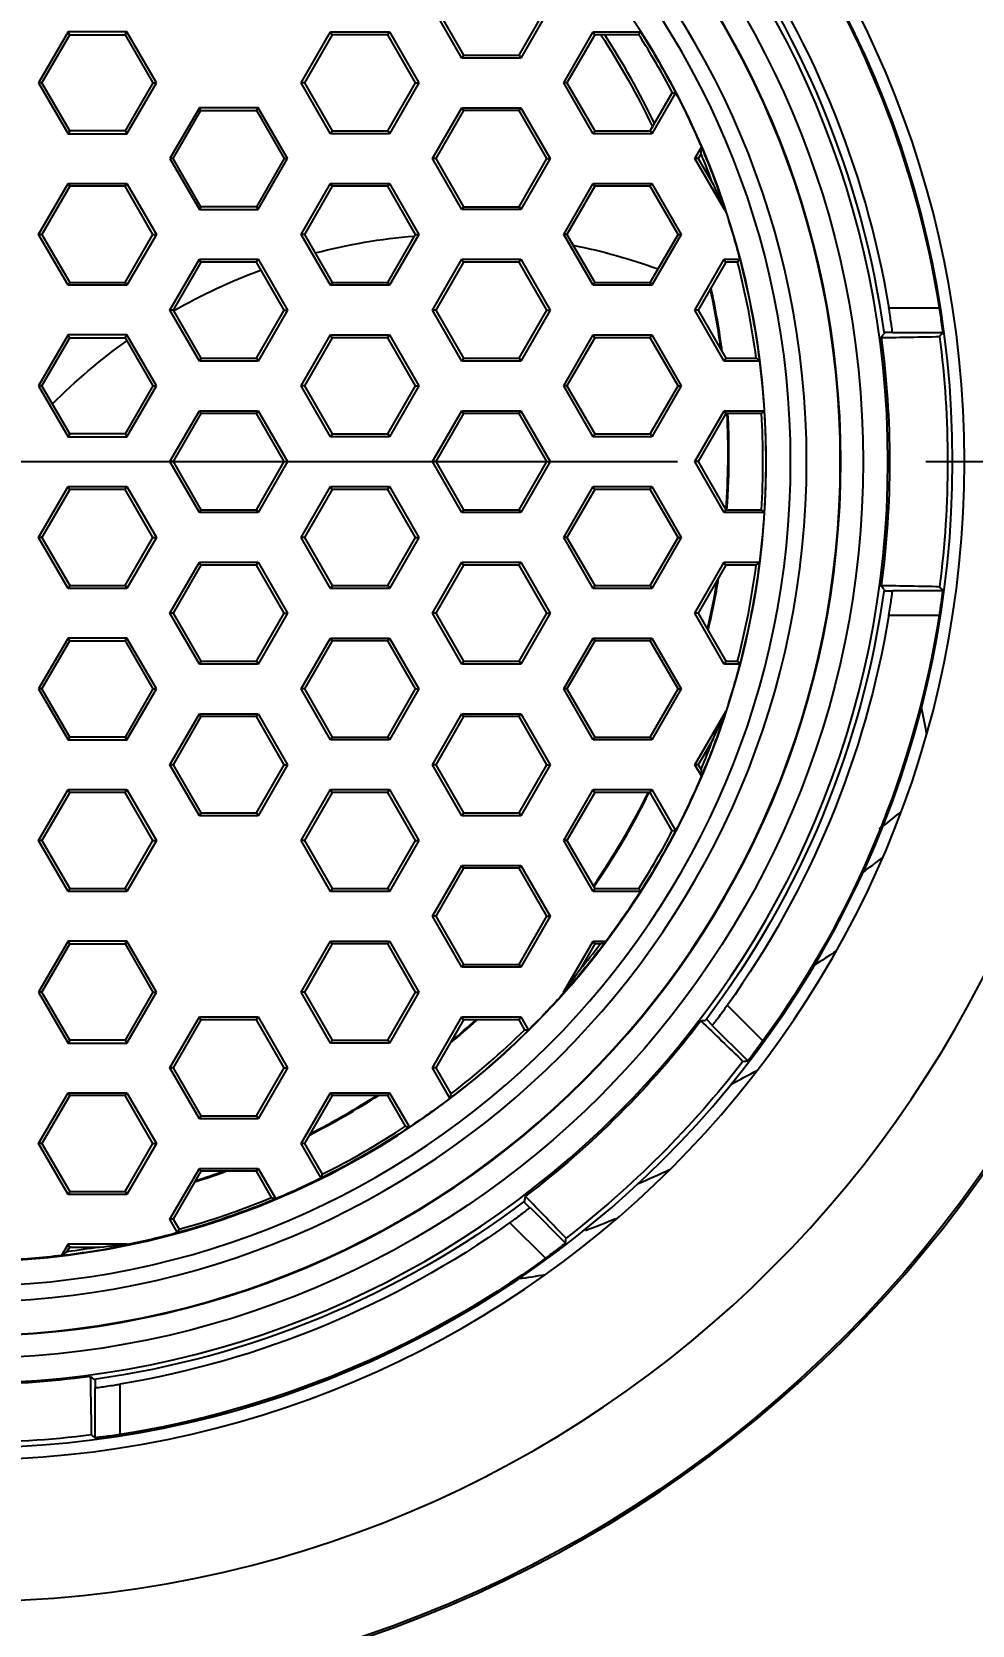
# Model space of a CAD drawing. Extents: x 0 to 474, y 0 to 347.
# Drawn here: x 145.86 to 155.33, y 123.18 to 139.22 of the extents above; entities that cross this region are included whole.
import ezdxf

# ---------------------------------------------------------------- set-up
doc = ezdxf.new("R2010")
doc.units = 0
doc.header["$LTSCALE"] = 10
doc.header["$MEASUREMENT"] = 0
doc.header["$PDMODE"] = 3
doc.header["$PDSIZE"] = -10
doc.linetypes.add('CENTER', pattern=[2, 1.25, -0.25, 0.25, -0.25])
doc.layers.get('0').update_dxf_attribs({"linetype": 'CONTINUOUS'})
doc.layers.get('DEFPOINTS').update_dxf_attribs({"linetype": 'CONTINUOUS'})
doc.styles.add('Daelim Dimension', font='')
doc.styles.get('Daelim Dimension').set_extended_font_data('NanumGothic')
doc.dimstyles.new('DEFAULT', dxfattribs={"dimscale": 2, "dimtxt": 2, "dimasz": 2, "dimexe": 0, "dimexo": 2, "dimgap": 1, "dimtad": 1, "dimdec": 1, "dimzin": 9, "dimdsep": 46, "dimtxsty": 'Daelim Dimension', "dimcen": 0.5, "dimclrd": 252, "dimclre": 252, "dimclrt": 3, "dimadec": 1, "dimazin": 0, "dimtfac": 1, "dimtdec": 1, "dimtix": 1, "dimtmove": 0, "dimatfit": 3, "dimfxl": 1, "dimtolj": 1, "dimtzin": 1, "dimlwd": 9, "dimlwe": 9, "dimarcsym": 0})

# ---------------------------------------------------------------- blocks, each defined once
blk = doc.blocks.new('*D35')
at = {"color": 5, "linetype": 'ByBlock', "lineweight": 9, "ltscale": 0.5, "transparency": 16777216}
for p, q in [((107.552, 130.896), (107.552, 70.704)), ((268.765, 130.896), (268.765, 70.704)), ((264.765, 70.704), (111.552, 70.704))]:
    blk.add_line(p, q, dxfattribs=at)
at = {"color": 5, "ltscale": 0.5, "transparency": 16777216}
for points in [[(111.552, 71.371), (111.552, 70.037), (107.552, 70.704)], [(264.765, 71.371), (264.765, 70.037), (268.765, 70.704)]]:
    blk.add_solid(points, dxfattribs=at)
at = {"layer": 'DEFPOINTS', "color": 0, "ltscale": 0.5, "transparency": 16777216}
for p in [(107.552, 134.896), (268.765, 134.896), (107.552, 70.704)]:
    blk.add_point(p, dxfattribs=at)
at = {"color": 7, "ltscale": 0.5, "transparency": 16777216, "insert": (188.159, 75.97), "char_height": 6, "attachment_point": 5, "style": 'Daelim Dimension'}
blk.add_mtext('\\A1;161', dxfattribs=at)

msp = doc.modelspace()

# ---------------------------------------------------------------- linework, layer by layer
at = {"linetype": 'Continuous'}
for p, q in [((150.191, 138.96), (149.895, 139.473)), ((149.929, 139.473), (150.208, 138.989)), ((150.767, 138.989), (151.046, 139.473)), ((151.08, 139.473), (150.784, 138.96)), ((146.227, 139.223), (145.931, 138.71)), ((145.964, 138.71), (146.244, 139.194)), ((146.819, 139.223), (146.227, 139.223)), ((146.244, 139.194), (146.227, 139.223)), ((146.244, 139.194), (146.803, 139.194)), ((146.803, 139.194), (146.819, 139.223)), ((146.803, 139.194), (147.082, 138.71)), ((147.116, 138.71), (146.819, 139.223)), ((148.574, 138.71), (148.87, 139.223)), ((148.887, 139.194), (148.607, 138.71)), ((148.887, 139.194), (148.87, 139.223)), ((148.87, 139.223), (149.462, 139.223)), ((149.445, 139.194), (148.887, 139.194)), ((149.445, 139.194), (149.462, 139.223)), ((149.725, 138.71), (149.445, 139.194)), ((149.462, 139.223), (149.758, 138.71)), ((151.217, 138.71), (151.513, 139.223)), ((151.53, 139.194), (151.25, 138.71)), ((151.513, 139.223), (151.99, 139.223)), ((151.53, 139.194), (151.513, 139.223)), ((151.974, 139.194), (151.53, 139.194)), ((150.208, 138.989), (150.191, 138.96)), ((150.784, 138.96), (150.191, 138.96)), ((150.208, 138.989), (150.767, 138.989)), ((150.767, 138.989), (150.784, 138.96)), ((145.931, 138.71), (146.227, 138.197)), ((145.964, 138.71), (145.931, 138.71)), ((146.244, 138.226), (145.964, 138.71)), ((147.082, 138.71), (146.803, 138.226)), ((146.819, 138.197), (147.116, 138.71)), ((147.082, 138.71), (147.116, 138.71)), ((148.607, 138.71), (148.574, 138.71)), ((148.87, 138.197), (148.574, 138.71)), ((148.607, 138.71), (148.887, 138.226)), ((149.445, 138.226), (149.725, 138.71)), ((149.758, 138.71), (149.462, 138.197)), ((149.725, 138.71), (149.758, 138.71)), ((151.513, 138.197), (151.217, 138.71)), ((151.25, 138.71), (151.217, 138.71)), ((151.25, 138.71), (151.53, 138.226)), ((152.088, 138.226), (152.31, 138.611)), ((152.344, 138.61), (152.105, 138.197)), ((147.549, 138.46), (147.252, 137.947)), ((147.565, 138.431), (147.549, 138.46)), ((148.141, 138.46), (147.549, 138.46)), ((148.124, 138.431), (148.141, 138.46)), ((148.437, 137.947), (148.141, 138.46)), ((149.895, 137.947), (150.191, 138.46)), ((150.208, 138.431), (150.191, 138.46)), ((150.191, 138.46), (150.784, 138.46)), ((150.767, 138.431), (150.784, 138.46)), ((150.784, 138.46), (151.08, 137.947)), ((147.286, 137.947), (147.565, 138.431)), ((147.565, 138.431), (148.124, 138.431)), ((148.124, 138.431), (148.403, 137.947)), ((150.208, 138.431), (149.929, 137.947)), ((150.767, 138.431), (150.208, 138.431)), ((151.046, 137.947), (150.767, 138.431)), ((146.244, 138.226), (146.227, 138.197)), ((146.227, 138.197), (146.819, 138.197)), ((146.803, 138.226), (146.244, 138.226)), ((146.803, 138.226), (146.819, 138.197)), ((148.887, 138.226), (148.87, 138.197)), ((149.462, 138.197), (148.87, 138.197)), ((148.887, 138.226), (149.445, 138.226)), ((149.445, 138.226), (149.462, 138.197)), ((151.53, 138.226), (151.513, 138.197)), ((152.105, 138.197), (151.513, 138.197)), ((151.53, 138.226), (152.088, 138.226)), ((152.088, 138.226), (152.105, 138.197)), ((152.538, 137.947), (152.604, 138.061)), ((152.6, 137.996), (152.572, 137.947)), ((147.286, 137.947), (147.252, 137.947)), ((147.252, 137.947), (147.549, 137.434)), ((147.565, 137.463), (147.286, 137.947)), ((148.403, 137.947), (148.124, 137.463)), ((148.141, 137.434), (148.437, 137.947)), ((148.403, 137.947), (148.437, 137.947)), ((150.191, 137.434), (149.895, 137.947)), ((149.929, 137.947), (149.895, 137.947)), ((149.929, 137.947), (150.208, 137.463)), ((150.767, 137.463), (151.046, 137.947)), ((151.08, 137.947), (150.784, 137.434)), ((151.046, 137.947), (151.08, 137.947)), ((152.572, 137.947), (152.538, 137.947)), ((152.835, 137.433), (152.538, 137.947)), ((152.572, 137.947), (152.721, 137.689)), ((145.931, 137.184), (146.227, 137.697)), ((146.244, 137.668), (145.964, 137.184)), ((146.244, 137.668), (146.227, 137.697)), ((146.227, 137.697), (146.819, 137.697)), ((146.803, 137.668), (146.244, 137.668)), ((146.803, 137.668), (146.819, 137.697)), ((147.082, 137.184), (146.803, 137.668)), ((146.819, 137.697), (147.116, 137.184)), ((148.574, 137.184), (148.87, 137.697)), ((148.887, 137.668), (148.607, 137.184)), ((148.887, 137.668), (148.87, 137.697)), ((148.87, 137.697), (149.462, 137.697)), ((149.445, 137.668), (148.887, 137.668)), ((149.445, 137.668), (149.462, 137.697)), ((149.725, 137.184), (149.445, 137.668)), ((149.462, 137.697), (149.758, 137.184)), ((151.217, 137.184), (151.513, 137.697)), ((151.53, 137.668), (151.25, 137.184)), ((151.53, 137.668), (151.513, 137.697)), ((151.513, 137.697), (152.105, 137.697)), ((152.088, 137.668), (151.53, 137.668)), ((152.088, 137.668), (152.105, 137.697)), ((152.368, 137.184), (152.088, 137.668)), ((152.105, 137.697), (152.401, 137.184)), ((147.565, 137.463), (147.549, 137.434)), ((147.549, 137.434), (148.141, 137.434)), ((148.124, 137.463), (147.565, 137.463)), ((148.124, 137.463), (148.141, 137.434)), ((150.208, 137.463), (150.191, 137.434)), ((150.784, 137.434), (150.191, 137.434)), ((150.208, 137.463), (150.767, 137.463)), ((150.767, 137.463), (150.784, 137.434)), ((145.964, 137.184), (145.931, 137.184)), ((146.227, 136.672), (145.931, 137.184)), ((145.964, 137.184), (146.244, 136.701)), ((146.803, 136.701), (147.082, 137.184)), ((147.116, 137.184), (146.819, 136.672)), ((147.082, 137.184), (147.116, 137.184)), ((148.87, 136.672), (148.574, 137.184)), ((148.607, 137.184), (148.574, 137.184)), ((148.607, 137.184), (148.887, 136.701)), ((149.445, 136.701), (149.725, 137.184)), ((149.758, 137.184), (149.462, 136.672)), ((149.725, 137.184), (149.758, 137.184)), ((151.513, 136.672), (151.217, 137.184)), ((151.25, 137.184), (151.217, 137.184)), ((151.25, 137.184), (151.53, 136.701)), ((152.088, 136.701), (152.368, 137.184)), ((152.401, 137.184), (152.105, 136.672)), ((152.368, 137.184), (152.401, 137.184)), ((147.252, 136.422), (147.549, 136.934)), ((147.565, 136.906), (147.286, 136.422)), ((147.549, 136.934), (148.141, 136.934)), ((147.565, 136.906), (147.549, 136.934)), ((148.124, 136.906), (147.565, 136.906)), ((148.124, 136.906), (148.141, 136.934)), ((148.403, 136.422), (148.124, 136.906)), ((148.141, 136.934), (148.437, 136.422)), ((149.895, 136.422), (150.191, 136.934)), ((150.208, 136.906), (149.929, 136.422)), ((150.208, 136.906), (150.191, 136.934)), ((150.191, 136.934), (150.784, 136.934)), ((150.767, 136.906), (150.208, 136.906)), ((150.767, 136.906), (150.784, 136.934)), ((151.046, 136.422), (150.767, 136.906)), ((150.784, 136.934), (151.08, 136.422)), ((152.538, 136.422), (152.834, 136.934)), ((152.851, 136.906), (152.572, 136.422)), ((152.834, 136.934), (152.989, 136.934)), ((152.851, 136.906), (152.834, 136.934)), ((152.967, 136.906), (152.851, 136.906)), ((146.244, 136.701), (146.227, 136.672)), ((146.244, 136.701), (146.803, 136.701)), ((146.803, 136.701), (146.819, 136.672)), ((148.887, 136.701), (148.87, 136.672)), ((148.887, 136.701), (149.445, 136.701)), ((149.445, 136.701), (149.462, 136.672)), ((151.53, 136.701), (151.513, 136.672)), ((151.53, 136.701), (152.088, 136.701)), ((152.088, 136.701), (152.105, 136.672)), ((146.819, 136.672), (146.227, 136.672)), ((149.462, 136.672), (148.87, 136.672)), ((152.105, 136.672), (151.513, 136.672)), ((147.549, 135.909), (147.252, 136.422)), ((147.286, 136.422), (147.252, 136.422)), ((147.286, 136.422), (147.565, 135.938)), ((148.124, 135.938), (148.403, 136.422)), ((148.437, 136.422), (148.141, 135.909)), ((148.403, 136.422), (148.437, 136.422)), ((150.191, 135.909), (149.895, 136.422)), ((149.929, 136.422), (149.895, 136.422)), ((149.929, 136.422), (150.208, 135.938)), ((150.767, 135.938), (151.046, 136.422)), ((151.08, 136.422), (150.784, 135.909)), ((151.046, 136.422), (151.08, 136.422)), ((152.572, 136.422), (152.538, 136.422)), ((152.834, 135.909), (152.538, 136.422)), ((152.572, 136.422), (152.851, 135.938)), ((154.491, 136.443), (154.997, 136.443)), ((146.227, 136.172), (145.931, 135.659)), ((145.964, 135.659), (146.244, 136.143)), ((146.819, 136.172), (146.227, 136.172)), ((146.244, 136.143), (146.227, 136.172)), ((146.244, 136.143), (146.803, 136.143)), ((146.803, 136.143), (146.819, 136.172)), ((146.803, 136.143), (147.082, 135.659)), ((147.116, 135.659), (146.819, 136.172)), ((148.574, 135.659), (148.87, 136.172)), ((148.887, 136.143), (148.607, 135.659)), ((148.887, 136.143), (148.87, 136.172)), ((148.87, 136.172), (149.462, 136.172)), ((149.445, 136.143), (148.887, 136.143)), ((149.445, 136.143), (149.462, 136.172)), ((149.725, 135.659), (149.445, 136.143)), ((149.462, 136.172), (149.758, 135.659)), ((151.217, 135.659), (151.513, 136.172)), ((151.53, 136.143), (151.25, 135.659)), ((151.53, 136.143), (151.513, 136.172)), ((151.513, 136.172), (152.105, 136.172)), ((152.088, 136.143), (151.53, 136.143)), ((152.088, 136.143), (152.105, 136.172)), ((152.368, 135.659), (152.088, 136.143)), ((152.105, 136.172), (152.401, 135.659)), ((154.528, 136.196), (154.441, 136.196)), ((155.031, 136.193), (154.527, 136.193)), ((147.565, 135.938), (147.549, 135.909)), ((148.141, 135.909), (147.549, 135.909)), ((147.565, 135.938), (148.124, 135.938)), ((148.124, 135.938), (148.141, 135.909)), ((150.208, 135.938), (150.191, 135.909)), ((150.784, 135.909), (150.191, 135.909)), ((150.208, 135.938), (150.767, 135.938)), ((150.767, 135.938), (150.784, 135.909)), ((152.851, 135.938), (152.834, 135.909)), ((153.188, 135.909), (152.834, 135.909)), ((152.851, 135.938), (153.155, 135.938)), ((145.931, 135.659), (146.227, 135.146)), ((145.964, 135.659), (145.931, 135.659)), ((146.244, 135.175), (145.964, 135.659)), ((147.082, 135.659), (146.803, 135.175)), ((146.819, 135.146), (147.116, 135.659)), ((147.082, 135.659), (147.116, 135.659)), ((148.87, 135.146), (148.574, 135.659)), ((148.607, 135.659), (148.574, 135.659)), ((148.607, 135.659), (148.887, 135.175)), ((149.445, 135.175), (149.725, 135.659)), ((149.758, 135.659), (149.462, 135.146)), ((149.725, 135.659), (149.758, 135.659)), ((151.513, 135.146), (151.217, 135.659)), ((151.25, 135.659), (151.217, 135.659)), ((151.25, 135.659), (151.53, 135.175)), ((152.088, 135.175), (152.368, 135.659)), ((152.401, 135.659), (152.105, 135.146)), ((152.368, 135.659), (152.401, 135.659)), ((147.252, 134.896), (147.549, 135.409)), ((147.549, 135.409), (148.141, 135.409)), ((147.565, 135.38), (147.549, 135.409)), ((148.124, 135.38), (148.141, 135.409)), ((148.141, 135.409), (148.437, 134.896)), ((149.895, 134.896), (150.191, 135.409)), ((150.191, 135.409), (150.784, 135.409)), ((150.208, 135.38), (150.191, 135.409)), ((150.767, 135.38), (150.784, 135.409)), ((150.784, 135.409), (151.08, 134.896)), ((152.538, 134.896), (152.834, 135.409)), ((152.851, 135.38), (152.834, 135.409)), ((152.834, 135.409), (153.236, 135.409)), ((147.565, 135.38), (147.286, 134.896)), ((148.124, 135.38), (147.565, 135.38)), ((148.403, 134.896), (148.124, 135.38)), ((150.208, 135.38), (149.929, 134.896)), ((150.767, 135.38), (150.208, 135.38)), ((151.046, 134.896), (150.767, 135.38)), ((152.851, 135.38), (152.572, 134.896)), ((153.208, 135.38), (152.851, 135.38)), ((146.244, 135.175), (146.227, 135.146)), ((146.227, 135.146), (146.819, 135.146)), ((146.803, 135.175), (146.244, 135.175)), ((146.803, 135.175), (146.819, 135.146)), ((148.887, 135.175), (148.87, 135.146)), ((149.462, 135.146), (148.87, 135.146)), ((148.887, 135.175), (149.445, 135.175)), ((149.445, 135.175), (149.462, 135.146)), ((151.53, 135.175), (151.513, 135.146)), ((152.105, 135.146), (151.513, 135.146)), ((151.53, 135.175), (152.088, 135.175)), ((152.088, 135.175), (152.105, 135.146)), ((147.286, 134.896), (147.252, 134.896)), ((147.549, 134.383), (147.252, 134.896)), ((147.286, 134.896), (147.565, 134.412)), ((148.124, 134.412), (148.403, 134.896)), ((148.437, 134.896), (148.141, 134.383)), ((148.403, 134.896), (148.437, 134.896)), ((150.191, 134.383), (149.895, 134.896)), ((149.929, 134.896), (149.895, 134.896)), ((149.929, 134.896), (150.208, 134.412)), ((150.767, 134.412), (151.046, 134.896)), ((151.08, 134.896), (150.784, 134.383)), ((151.046, 134.896), (151.08, 134.896)), ((152.572, 134.896), (152.538, 134.896)), ((152.834, 134.383), (152.538, 134.896)), ((152.572, 134.896), (152.851, 134.412)), ((145.931, 134.133), (146.227, 134.646)), ((146.244, 134.617), (145.964, 134.133)), ((146.227, 134.646), (146.819, 134.646)), ((146.244, 134.617), (146.227, 134.646)), ((146.803, 134.617), (146.244, 134.617)), ((146.803, 134.617), (146.819, 134.646)), ((147.082, 134.133), (146.803, 134.617)), ((146.819, 134.646), (147.116, 134.133)), ((148.574, 134.133), (148.87, 134.646)), ((148.887, 134.617), (148.607, 134.133)), ((148.887, 134.617), (148.87, 134.646)), ((148.87, 134.646), (149.462, 134.646)), ((149.445, 134.617), (148.887, 134.617)), ((149.445, 134.617), (149.462, 134.646)), ((149.725, 134.133), (149.445, 134.617)), ((149.462, 134.646), (149.758, 134.133)), ((151.217, 134.133), (151.513, 134.646)), ((151.53, 134.617), (151.25, 134.133)), ((151.53, 134.617), (151.513, 134.646)), ((151.513, 134.646), (152.105, 134.646)), ((152.088, 134.617), (151.53, 134.617)), ((152.088, 134.617), (152.105, 134.646)), ((152.368, 134.133), (152.088, 134.617)), ((152.105, 134.646), (152.401, 134.133)), ((147.565, 134.412), (147.549, 134.383)), ((148.141, 134.383), (147.549, 134.383)), ((147.565, 134.412), (148.124, 134.412)), ((148.124, 134.412), (148.141, 134.383)), ((150.208, 134.412), (150.191, 134.383)), ((150.784, 134.383), (150.191, 134.383)), ((150.208, 134.412), (150.767, 134.412)), ((150.767, 134.412), (150.784, 134.383)), ((152.851, 134.412), (152.834, 134.383)), ((153.236, 134.383), (152.834, 134.383)), ((152.851, 134.412), (153.208, 134.412)), ((145.964, 134.133), (145.931, 134.133)), ((146.227, 133.62), (145.931, 134.133)), ((145.964, 134.133), (146.244, 133.649)), ((146.803, 133.649), (147.082, 134.133)), ((147.116, 134.133), (146.819, 133.62)), ((147.082, 134.133), (147.116, 134.133)), ((148.607, 134.133), (148.574, 134.133)), ((148.87, 133.62), (148.574, 134.133)), ((148.607, 134.133), (148.887, 133.649)), ((149.445, 133.649), (149.725, 134.133)), ((149.758, 134.133), (149.462, 133.62)), ((149.725, 134.133), (149.758, 134.133)), ((151.513, 133.62), (151.217, 134.133)), ((151.25, 134.133), (151.217, 134.133)), ((151.25, 134.133), (151.53, 133.649)), ((152.088, 133.649), (152.368, 134.133)), ((152.401, 134.133), (152.105, 133.62)), ((152.368, 134.133), (152.401, 134.133)), ((147.252, 133.37), (147.549, 133.883)), ((147.565, 133.854), (147.286, 133.37)), ((147.549, 133.883), (148.141, 133.883)), ((147.565, 133.854), (147.549, 133.883)), ((148.124, 133.854), (147.565, 133.854)), ((148.124, 133.854), (148.141, 133.883)), ((148.403, 133.37), (148.124, 133.854)), ((148.141, 133.883), (148.437, 133.37)), ((149.895, 133.37), (150.191, 133.883)), ((150.208, 133.854), (149.929, 133.37)), ((150.208, 133.854), (150.191, 133.883)), ((150.191, 133.883), (150.784, 133.883)), ((150.767, 133.854), (150.208, 133.854)), ((150.767, 133.854), (150.784, 133.883)), ((151.046, 133.37), (150.767, 133.854)), ((150.784, 133.883), (151.08, 133.37)), ((152.538, 133.37), (152.834, 133.883)), ((152.851, 133.854), (152.572, 133.37)), ((152.851, 133.854), (152.834, 133.883)), ((152.834, 133.883), (153.188, 133.883)), ((153.155, 133.854), (152.851, 133.854)), ((146.244, 133.649), (146.227, 133.62)), ((146.244, 133.649), (146.803, 133.649)), ((146.803, 133.649), (146.819, 133.62)), ((148.887, 133.649), (148.87, 133.62)), ((148.887, 133.649), (149.445, 133.649)), ((149.445, 133.649), (149.462, 133.62)), ((151.53, 133.649), (151.513, 133.62)), ((151.53, 133.649), (152.088, 133.649)), ((152.088, 133.649), (152.105, 133.62)), ((146.819, 133.62), (146.227, 133.62)), ((149.462, 133.62), (148.87, 133.62)), ((152.105, 133.62), (151.513, 133.62)), ((154.441, 133.596), (154.528, 133.596)), ((154.527, 133.598), (155.031, 133.598)), ((147.286, 133.37), (147.252, 133.37)), ((147.549, 132.857), (147.252, 133.37)), ((147.286, 133.37), (147.565, 132.886)), ((148.124, 132.886), (148.403, 133.37)), ((148.437, 133.37), (148.141, 132.857)), ((148.403, 133.37), (148.437, 133.37)), ((150.191, 132.857), (149.895, 133.37)), ((149.929, 133.37), (149.895, 133.37)), ((149.929, 133.37), (150.208, 132.886)), ((150.767, 132.886), (151.046, 133.37)), ((151.08, 133.37), (150.784, 132.857)), ((151.046, 133.37), (151.08, 133.37)), ((152.572, 133.37), (152.538, 133.37)), ((152.834, 132.857), (152.538, 133.37)), ((152.572, 133.37), (152.851, 132.886)), ((154.997, 133.348), (154.491, 133.348)), ((146.227, 133.12), (145.931, 132.607)), ((145.964, 132.607), (146.244, 133.091)), ((146.819, 133.12), (146.227, 133.12)), ((146.244, 133.091), (146.227, 133.12)), ((146.244, 133.091), (146.803, 133.091)), ((146.803, 133.091), (146.819, 133.12)), ((146.803, 133.091), (147.082, 132.607)), ((147.116, 132.607), (146.819, 133.12)), ((148.574, 132.607), (148.87, 133.12)), ((148.887, 133.091), (148.607, 132.607)), ((148.87, 133.12), (149.462, 133.12)), ((148.887, 133.091), (148.87, 133.12)), ((149.445, 133.091), (148.887, 133.091)), ((149.445, 133.091), (149.462, 133.12)), ((149.725, 132.607), (149.445, 133.091)), ((149.462, 133.12), (149.758, 132.607)), ((151.217, 132.607), (151.513, 133.12)), ((151.53, 133.091), (151.25, 132.607)), ((151.513, 133.12), (152.105, 133.12)), ((151.53, 133.091), (151.513, 133.12)), ((152.088, 133.091), (151.53, 133.091)), ((152.088, 133.091), (152.105, 133.12)), ((152.368, 132.607), (152.088, 133.091)), ((152.105, 133.12), (152.401, 132.607)), ((147.565, 132.886), (147.549, 132.857)), ((148.141, 132.857), (147.549, 132.857)), ((147.565, 132.886), (148.124, 132.886)), ((148.124, 132.886), (148.141, 132.857)), ((150.208, 132.886), (150.191, 132.857)), ((150.784, 132.857), (150.191, 132.857)), ((150.208, 132.886), (150.767, 132.886)), ((150.767, 132.886), (150.784, 132.857)), ((152.851, 132.886), (152.834, 132.857)), ((152.989, 132.857), (152.834, 132.857)), ((152.851, 132.886), (152.967, 132.886)), ((145.931, 132.607), (146.227, 132.094)), ((145.964, 132.607), (145.931, 132.607)), ((146.244, 132.123), (145.964, 132.607)), ((147.082, 132.607), (146.803, 132.123)), ((146.819, 132.094), (147.116, 132.607)), ((147.082, 132.607), (147.116, 132.607)), ((148.607, 132.607), (148.574, 132.607)), ((148.87, 132.094), (148.574, 132.607)), ((148.607, 132.607), (148.887, 132.123)), ((149.445, 132.123), (149.725, 132.607)), ((149.758, 132.607), (149.462, 132.094)), ((149.725, 132.607), (149.758, 132.607)), ((151.25, 132.607), (151.217, 132.607)), ((151.513, 132.094), (151.217, 132.607)), ((151.25, 132.607), (151.53, 132.123)), ((152.088, 132.123), (152.368, 132.607)), ((152.401, 132.607), (152.105, 132.094)), ((152.368, 132.607), (152.401, 132.607)), ((147.252, 131.844), (147.549, 132.357)), ((147.565, 132.328), (147.549, 132.357)), ((147.549, 132.357), (148.141, 132.357)), ((148.124, 132.328), (148.141, 132.357)), ((148.141, 132.357), (148.437, 131.844)), ((149.895, 131.844), (150.191, 132.357)), ((150.208, 132.328), (150.191, 132.357)), ((150.191, 132.357), (150.784, 132.357)), ((150.767, 132.328), (150.784, 132.357)), ((150.784, 132.357), (151.08, 131.844)), ((152.538, 131.844), (152.835, 132.358)), ((147.565, 132.328), (147.286, 131.844)), ((148.124, 132.328), (147.565, 132.328)), ((148.403, 131.844), (148.124, 132.328)), ((150.208, 132.328), (149.929, 131.844)), ((150.767, 132.328), (150.208, 132.328)), ((151.046, 131.844), (150.767, 132.328)), ((146.244, 132.123), (146.227, 132.094)), ((146.227, 132.094), (146.819, 132.094)), ((146.803, 132.123), (146.244, 132.123)), ((146.803, 132.123), (146.819, 132.094)), ((148.887, 132.123), (148.87, 132.094)), ((149.462, 132.094), (148.87, 132.094)), ((148.887, 132.123), (149.445, 132.123)), ((149.445, 132.123), (149.462, 132.094)), ((151.53, 132.123), (151.513, 132.094)), ((152.105, 132.094), (151.513, 132.094)), ((151.53, 132.123), (152.088, 132.123)), ((152.088, 132.123), (152.105, 132.094)), ((152.721, 132.103), (152.572, 131.844)), ((147.549, 131.331), (147.252, 131.844)), ((147.286, 131.844), (147.252, 131.844)), ((147.286, 131.844), (147.565, 131.36)), ((148.124, 131.36), (148.403, 131.844)), ((148.437, 131.844), (148.141, 131.331)), ((148.403, 131.844), (148.437, 131.844)), ((149.929, 131.844), (149.895, 131.844)), ((150.191, 131.331), (149.895, 131.844)), ((149.929, 131.844), (150.208, 131.36)), ((150.767, 131.36), (151.046, 131.844)), ((151.08, 131.844), (150.784, 131.331)), ((151.046, 131.844), (151.08, 131.844)), ((152.572, 131.844), (152.538, 131.844)), ((152.604, 131.731), (152.538, 131.844)), ((152.572, 131.844), (152.6, 131.796)), ((145.931, 131.081), (146.227, 131.594)), ((146.244, 131.565), (145.964, 131.081)), ((146.227, 131.594), (146.819, 131.594)), ((146.244, 131.565), (146.227, 131.594)), ((146.803, 131.565), (146.244, 131.565)), ((146.803, 131.565), (146.819, 131.594)), ((147.082, 131.081), (146.803, 131.565)), ((146.819, 131.594), (147.116, 131.081)), ((148.574, 131.081), (148.87, 131.594)), ((148.887, 131.565), (148.607, 131.081)), ((148.887, 131.565), (148.87, 131.594)), ((148.87, 131.594), (149.462, 131.594)), ((149.445, 131.565), (148.887, 131.565)), ((149.445, 131.565), (149.462, 131.594)), ((149.725, 131.081), (149.445, 131.565)), ((149.462, 131.594), (149.758, 131.081)), ((151.217, 131.081), (151.513, 131.594)), ((151.53, 131.565), (151.25, 131.081)), ((151.513, 131.594), (152.105, 131.594)), ((151.53, 131.565), (151.513, 131.594)), ((152.088, 131.565), (151.53, 131.565)), ((152.088, 131.565), (152.105, 131.594)), ((152.31, 131.18), (152.088, 131.565)), ((152.105, 131.594), (152.344, 131.181)), ((147.565, 131.36), (147.549, 131.331)), ((148.141, 131.331), (147.549, 131.331)), ((147.565, 131.36), (148.124, 131.36)), ((148.124, 131.36), (148.141, 131.331)), ((150.208, 131.36), (150.191, 131.331)), ((150.784, 131.331), (150.191, 131.331)), ((150.208, 131.36), (150.767, 131.36)), ((150.767, 131.36), (150.784, 131.331)), ((146.227, 130.568), (145.931, 131.081)), ((145.964, 131.081), (145.931, 131.081)), ((145.964, 131.081), (146.244, 130.597)), ((146.803, 130.597), (147.082, 131.081)), ((147.116, 131.081), (146.819, 130.568)), ((147.082, 131.081), (147.116, 131.081)), ((148.607, 131.081), (148.574, 131.081)), ((148.87, 130.568), (148.574, 131.081)), ((148.607, 131.081), (148.887, 130.597)), ((149.445, 130.597), (149.725, 131.081)), ((149.758, 131.081), (149.462, 130.568)), ((149.725, 131.081), (149.758, 131.081)), ((151.25, 131.081), (151.217, 131.081)), ((151.513, 130.568), (151.217, 131.081)), ((151.25, 131.081), (151.53, 130.597)), ((149.895, 130.318), (150.191, 130.831)), ((150.208, 130.802), (149.929, 130.318)), ((150.208, 130.802), (150.191, 130.831)), ((150.191, 130.831), (150.784, 130.831)), ((150.767, 130.802), (150.208, 130.802)), ((150.767, 130.802), (150.784, 130.831)), ((151.046, 130.318), (150.767, 130.802)), ((150.784, 130.831), (151.08, 130.318)), ((146.244, 130.597), (146.227, 130.568)), ((146.244, 130.597), (146.803, 130.597)), ((146.803, 130.597), (146.819, 130.568)), ((148.887, 130.597), (148.87, 130.568)), ((148.887, 130.597), (149.445, 130.597)), ((149.445, 130.597), (149.462, 130.568)), ((151.53, 130.597), (151.513, 130.568)), ((151.53, 130.597), (151.974, 130.597)), ((146.819, 130.568), (146.227, 130.568)), ((149.462, 130.568), (148.87, 130.568)), ((151.99, 130.568), (151.513, 130.568)), ((149.929, 130.318), (149.895, 130.318)), ((150.191, 129.805), (149.895, 130.318)), ((149.929, 130.318), (150.208, 129.834)), ((150.767, 129.834), (151.046, 130.318)), ((151.08, 130.318), (150.784, 129.805)), ((151.046, 130.318), (151.08, 130.318)), ((146.227, 130.068), (145.931, 129.555)), ((145.964, 129.555), (146.244, 130.039)), ((146.819, 130.068), (146.227, 130.068)), ((146.244, 130.039), (146.227, 130.068)), ((146.244, 130.039), (146.803, 130.039)), ((146.803, 130.039), (146.819, 130.068)), ((146.803, 130.039), (147.082, 129.555)), ((147.116, 129.555), (146.819, 130.068)), ((148.574, 129.555), (148.87, 130.068)), ((148.887, 130.039), (148.607, 129.555)), ((148.887, 130.039), (148.87, 130.068)), ((148.87, 130.068), (149.462, 130.068)), ((149.445, 130.039), (148.887, 130.039)), ((149.445, 130.039), (149.462, 130.068)), ((149.725, 129.555), (149.445, 130.039)), ((149.462, 130.068), (149.758, 129.555)), ((151.216, 129.554), (151.513, 130.068)), ((151.53, 130.039), (151.38, 129.78)), ((151.513, 130.068), (151.644, 130.068)), ((151.53, 130.039), (151.513, 130.068)), ((151.586, 130.039), (151.53, 130.039)), ((150.208, 129.834), (150.191, 129.805)), ((150.784, 129.805), (150.191, 129.805)), ((150.208, 129.834), (150.767, 129.834)), ((150.767, 129.834), (150.784, 129.805)), ((145.931, 129.555), (146.227, 129.042)), ((145.964, 129.555), (145.931, 129.555)), ((146.244, 129.071), (145.964, 129.555)), ((147.082, 129.555), (146.803, 129.071)), ((146.819, 129.042), (147.116, 129.555)), ((147.082, 129.555), (147.116, 129.555)), ((148.87, 129.042), (148.574, 129.555)), ((148.607, 129.555), (148.574, 129.555)), ((148.607, 129.555), (148.887, 129.071)), ((149.445, 129.071), (149.725, 129.555)), ((149.758, 129.555), (149.462, 129.042)), ((149.725, 129.555), (149.758, 129.555)), ((147.252, 128.792), (147.549, 129.305)), ((147.549, 129.305), (148.141, 129.305)), ((147.565, 129.276), (147.549, 129.305)), ((148.124, 129.276), (148.141, 129.305)), ((148.141, 129.305), (148.437, 128.792)), ((149.895, 128.792), (150.191, 129.305)), ((150.191, 129.305), (150.784, 129.305)), ((150.208, 129.276), (150.191, 129.305)), ((150.767, 129.276), (150.784, 129.305)), ((150.784, 129.305), (150.861, 129.171)), ((152.864, 129.422), (153.222, 129.064)), ((147.565, 129.276), (147.286, 128.792)), ((148.124, 129.276), (147.565, 129.276)), ((148.403, 128.792), (148.124, 129.276)), ((150.208, 129.276), (149.929, 128.792)), ((150.767, 129.276), (150.208, 129.276)), ((150.825, 129.176), (150.767, 129.276)), ((152.716, 129.22), (152.654, 129.282)), ((153.07, 128.863), (152.713, 129.22)), ((146.244, 129.071), (146.227, 129.042)), ((146.227, 129.042), (146.819, 129.042)), ((146.803, 129.071), (146.244, 129.071)), ((146.803, 129.071), (146.819, 129.042)), ((148.887, 129.071), (148.87, 129.042)), ((149.462, 129.042), (148.87, 129.042)), ((148.887, 129.071), (149.445, 129.071)), ((149.445, 129.071), (149.462, 129.042)), ((147.549, 128.28), (147.252, 128.792)), ((147.286, 128.792), (147.252, 128.792)), ((147.286, 128.792), (147.565, 128.308)), ((148.124, 128.308), (148.403, 128.792)), ((148.437, 128.792), (148.141, 128.28)), ((148.403, 128.792), (148.437, 128.792)), ((149.929, 128.792), (149.895, 128.792)), ((150.072, 128.486), (149.895, 128.792)), ((149.929, 128.792), (150.081, 128.529)), ((145.931, 128.03), (146.227, 128.542)), ((146.244, 128.513), (145.964, 128.03)), ((146.227, 128.542), (146.819, 128.542)), ((146.244, 128.513), (146.227, 128.542)), ((146.803, 128.513), (146.244, 128.513)), ((146.803, 128.513), (146.819, 128.542)), ((147.082, 128.03), (146.803, 128.513)), ((146.819, 128.542), (147.116, 128.03)), ((148.574, 128.03), (148.87, 128.542)), ((148.887, 128.513), (148.607, 128.03)), ((148.87, 128.542), (149.462, 128.542)), ((148.887, 128.513), (148.87, 128.542)), ((149.445, 128.513), (148.887, 128.513)), ((149.445, 128.513), (149.462, 128.542)), ((149.624, 128.204), (149.445, 128.513)), ((149.462, 128.542), (149.663, 128.195)), ((147.565, 128.308), (147.549, 128.28)), ((148.141, 128.28), (147.549, 128.28)), ((147.565, 128.308), (148.124, 128.308)), ((148.124, 128.308), (148.141, 128.28)), ((146.227, 127.517), (145.931, 128.03)), ((145.964, 128.03), (145.931, 128.03)), ((145.964, 128.03), (146.244, 127.546)), ((146.803, 127.546), (147.082, 128.03)), ((147.116, 128.03), (146.819, 127.517)), ((147.082, 128.03), (147.116, 128.03)), ((148.607, 128.03), (148.574, 128.03)), ((148.774, 127.682), (148.574, 128.03)), ((148.607, 128.03), (148.786, 127.72)), ((147.252, 127.267), (147.549, 127.78)), ((147.565, 127.751), (147.286, 127.267)), ((147.565, 127.751), (147.549, 127.78)), ((147.549, 127.78), (148.141, 127.78)), ((148.124, 127.751), (147.565, 127.751)), ((148.124, 127.751), (148.141, 127.78)), ((148.276, 127.487), (148.124, 127.751)), ((148.141, 127.78), (148.318, 127.473)), ((146.244, 127.546), (146.227, 127.517)), ((146.244, 127.546), (146.803, 127.546)), ((146.803, 127.546), (146.819, 127.517)), ((146.819, 127.517), (146.227, 127.517)), ((150.816, 127.444), (150.877, 127.382)), ((150.878, 127.385), (151.235, 127.028)), ((147.286, 127.267), (147.252, 127.267)), ((147.33, 127.132), (147.252, 127.267)), ((147.286, 127.267), (147.344, 127.166)), ((151.034, 126.875), (150.676, 127.233)), ((146.227, 127.017), (146.162, 126.903)), ((146.216, 126.939), (146.244, 126.988)), ((146.821, 127.017), (146.227, 127.017)), ((146.244, 126.988), (146.227, 127.017)), ((146.244, 126.988), (146.543, 126.988)), ((146.502, 125.569), (146.502, 125.657)), ((146.499, 125.066), (146.499, 125.571)), ((146.749, 125.607), (146.749, 125.101))]:
    msp.add_line(p, q, dxfattribs=at)
at = {"color": 1, "linetype": 'CENTER'}
msp.add_line((99.864, 134.896), (202.336, 134.896), dxfattribs=at)
at = {"linetype": 'Continuous', "extrusion": (0, 0, -1)}
for radius in [12.5, 11.477, 10.05, 9.93, 9.279, 8.805, 8.8, 8.461, 8.3, 8.054]:
    msp.add_circle((-145.202, 134.896), radius, dxfattribs=at)
at = {"linetype": 'Continuous'}
for radius in [12.482, 9.029]:
    msp.add_circle((145.202, 134.896), radius, dxfattribs=at)
at = {"linetype": 'Continuous', "extrusion": (0, 0, -1)}
for centre, radius, start, end in [((-145.202, 134.896), 9.917, 143.978, 171.022), ((-145.202, 134.896), 9.33, 142.9304, 172.0696), ((-145.202, 134.896), 9.417, 144.459, 170.541), ((-145.181, 134.986), 7.667, 146.7094, 154.6744), ((-145.202, 134.896), 8.05, 147.4811, 152.5189), ((-145.202, 134.896), 8.05, 152.5189, 156.8477), ((-145.202, 134.896), 8.05, 156.8477, 161.609), ((-145.202, 134.896), 8.05, 161.6111, 165.3294), ((-150.181, 131.386), 5.8, 75.3579, 85.392), ((-150.181, 131.386), 5.8, 101.2591, 110.0161), ((-145.202, 134.896), 8.05, 165.3294, 172.7714), ((-150.181, 131.386), 5.8, 60.1031, 69.7098), ((-150.181, 131.386), 5.8, 44.8533, 54.5825), ((-145.202, 134.896), 9.296, 172.2761, 187.7239), ((-145.202, 134.896), 9.88, 172.677, 187.323), ((-145.202, 134.896), 8.05, 172.7714, 176.3468), ((-145.202, 134.896), 8.05, 176.3468, 183.6532), ((-145.202, 134.896), 8.05, 183.6532, 187.2286), ((-145.202, 134.896), 8.05, 187.2286, 194.6706), ((-145.202, 134.896), 9.33, 187.9304, 217.0696), ((-145.202, 134.896), 9.417, 189.459, 215.541), ((-145.202, 134.896), 9.917, 188.978, 216.022), ((-145.202, 134.896), 8.05, 194.6706, 198.3889), ((-145.202, 134.896), 8.05, 198.391, 203.1523), ((-145.202, 134.896), 8.05, 203.1523, 207.4811), ((-145.202, 134.896), 8.05, 207.4811, 212.5189), ((-145.202, 134.896), 8.05, 212.5189, 216.8477), ((-145.202, 134.896), 8.05, 216.8477, 221.609), ((-145.201, 143.227), 15.891, 236.5512, 237.5051), ((-145.202, 134.896), 8.05, 221.6111, 225.3294), ((-145.202, 134.896), 8.05, 225.3294, 232.7714), ((-145.202, 134.896), 9.296, 217.2761, 232.7239), ((-145.202, 134.896), 9.88, 217.677, 232.323), ((-145.202, 134.896), 8.05, 232.7714, 236.3468), ((-145.202, 134.896), 8.05, 236.3468, 243.6532), ((-145.201, 143.231), 17.011, 245.4022, 246.5931), ((-145.202, 134.896), 8.05, 243.6532, 247.2286), ((-145.202, 134.896), 9.33, 232.9304, 262.0696), ((-145.202, 134.896), 8.05, 247.2286, 254.6706), ((-145.202, 134.896), 9.417, 234.459, 260.541), ((-145.202, 134.896), 8.05, 254.6706, 258.3553), ((-145.202, 134.896), 8.05, 263.1523, 267.4811), ((-145.202, 134.896), 8.021, 260.3761, 262.7375), ((-145.202, 134.896), 9.917, 233.978, 261.022), ((-145.202, 134.896), 9.296, 262.2761, 277.7239), ((-145.202, 134.896), 9.88, 262.677, 277.323)]:
    msp.add_arc(centre, radius, start, end, dxfattribs=at)
at = {"linetype": 'Continuous'}
for centre, radius, start, end in [((145.181, 134.986), 7.7, 25.4925, 33.1256), ((145.202, 134.896), 8.021, 27.5946, 32.4054), ((145.202, 134.896), 8.021, 20.3761, 22.7375), ((145.202, 134.896), 8.021, 7.4635, 14.5108), ((145.181, 134.986), 7.691, 7.7398, 12.1978), ((145.181, 134.986), 7.7, 7.5769, 12.4369), ((145.181, 134.986), 7.691, 355.7189, 2.9326), ((145.181, 134.986), 7.7, 0, 2.925), ((145.202, 134.896), 8.021, 356.541, 3.459), ((145.181, 134.986), 7.7, 355.7194, 0), ((145.202, 134.896), 8.021, 345.4892, 352.5365), ((145.181, 134.986), 7.691, 346.6426, 350.4083), ((145.181, 134.986), 7.7, 346.5731, 350.5781), ((150.181, 131.386), 4.752, 9.2954, 12.5876), ((145.202, 134.896), 8.021, 337.2625, 339.6239), ((145.181, 134.986), 7.691, 325.4359, 333.5892), ((145.181, 134.986), 7.7, 325.4006, 333.6188), ((145.202, 134.896), 8.021, 327.5946, 332.4054), ((145.201, 143.227), 15.391, 305.9187, 306.822), ((145.202, 134.896), 8.021, 320.3761, 322.7375), ((145.181, 134.986), 7.7, 309.4144, 312.1369), ((145.202, 134.896), 8.021, 307.4635, 314.5108), ((145.181, 134.986), 7.691, 309.5924, 312.0664), ((145.201, 143.231), 16.511, 297.7971, 298.8491), ((145.181, 134.986), 7.7, 296.8312, 302.7938), ((145.181, 134.986), 7.691, 296.9346, 302.6948), ((145.202, 134.896), 8.021, 296.541, 303.459), ((145.181, 134.986), 7.7, 287.5613, 289.9969), ((145.181, 134.986), 7.691, 287.6335, 289.8213), ((145.202, 134.896), 8.021, 285.4892, 292.5365), ((145.202, 134.896), 8.05, 276.8477, 281.609), ((150.181, 131.386), 4.752, 277.0553, 280.3475)]:
    msp.add_arc(centre, radius, start, end, dxfattribs=at)
for centre, major_axis, ratio, start_param, end_param in [((145.288, 169.663), (0.094, 39.093), 0.456693, 3.683333, 3.68521), ((145.178, 177.799), (-0.025, 47.498), 0.429206, 3.643099, 3.64477), ((145.12, 99.513), (0.088, 39.716), 0.454734, 5.745696, 5.747556), ((145.476, 93.253), (-0.295, 46.226), 0.432709, 5.770488, 5.772185), ((169.716, 159.19), (27.58, 27.342), 0.4575, 3.685904, 3.687788), ((174.961, 164.34), (33.013, 32.675), 0.432093, 3.650901, 3.652594), ((121.212, 110.555), (27.029, 27.409), 0.458576, 5.733504, 5.735398), ((114.699, 104.483), (33.757, 33.659), 0.428737, 5.78126, 5.782927), ((180.624, 134.988), (39.756, 0.1), 0.454609, 3.676838, 3.678697), ((189.024, 135.137), (48.425, 0.259), 0.426675, 3.636465, 3.638118)]:
    msp.add_ellipse(centre, major_axis=major_axis, ratio=ratio, start_param=start_param, end_param=end_param, dxfattribs=at)
for points, degree, knots in [([(191.419, 138.884), (191.279, 139.426), (191, 140.511), (190.17, 142.59), (188.837, 145.049), (186.817, 147.714), (184.477, 150.085), (181.907, 152.176), (179.167, 154.011), (176.296, 155.618), (172.326, 157.485), (167.172, 159.326), (161.86, 160.565), (157.563, 161.215), (155.125, 161.456), (153.765, 161.548), (153.491, 161.565)], 3, [0, 0, 0, 0, 0.035512, 0.071015, 0.141937, 0.21272, 0.283328, 0.353864, 0.423782, 0.493639, 0.563819, 0.704051, 0.84303, 0.912598, 0.98245, 1, 1, 1, 1]), ([(129.724, 158.552), (129.528, 158.485), (128.561, 158.147), (126.858, 157.497), (124.666, 156.533), (122.573, 155.483), (120.577, 154.344), (118.67, 153.107), (116.967, 151.848), (115.451, 150.579), (114.114, 149.321), (112.855, 147.974), (111.687, 146.539), (110.68, 145.092), (109.827, 143.644), (109.123, 142.213), (108.53, 140.719), (108.063, 139.165), (107.734, 137.559), (107.556, 135.915), (107.537, 134.263), (107.677, 132.627), (107.967, 131.024), (108.4, 129.461), (108.962, 127.949), (109.685, 126.405), (110.58, 124.848), (111.651, 123.3), (112.823, 121.854), (114.077, 120.508), (115.517, 119.147), (117.163, 117.785), (119.023, 116.442), (120.968, 115.212), (122.985, 114.092), (125.071, 113.072), (127.232, 112.144), (129.479, 111.305), (132.019, 110.485), (134.868, 109.722), (137.288, 109.213), (139.027, 108.909), (140.014, 108.753), (140.934, 108.623), (141.75, 108.519), (142.428, 108.441), (142.977, 108.383), (143.409, 108.34), (143.767, 108.307), (144.105, 108.277), (144.499, 108.245), (145.056, 108.203), (145.762, 108.157), (146.573, 108.113), (147.414, 108.079), (148.418, 108.051), (149.609, 108.038), (151.01, 108.051), (152.508, 108.097), (153.831, 108.167), (154.954, 108.247), (155.823, 108.321), (156.635, 108.4), (157.343, 108.478), (157.925, 108.548), (158.368, 108.604), (158.684, 108.647), (158.922, 108.679), (159.171, 108.714), (159.495, 108.761), (159.922, 108.826), (160.453, 108.91), (161.083, 109.016), (162.055, 109.19), (163.381, 109.451), (165.065, 109.827), (166.869, 110.283), (168.105, 110.635), (168.741, 110.827)], 3, [0, 0, 0, 0, 0.005742, 0.028353, 0.050412, 0.071974, 0.093053, 0.113881, 0.134712, 0.151467, 0.16837, 0.185271, 0.202192, 0.219257, 0.233714, 0.248349, 0.263016, 0.277806, 0.29283, 0.307947, 0.323104, 0.338082, 0.352927, 0.367739, 0.38254, 0.397154, 0.414529, 0.431827, 0.44887, 0.465717, 0.482459, 0.503436, 0.524588, 0.545738, 0.566953, 0.588319, 0.609914, 0.631997, 0.654689, 0.683787, 0.713643, 0.723202, 0.73271, 0.741335, 0.748942, 0.755531, 0.760246, 0.764255, 0.767559, 0.770216, 0.77366, 0.778508, 0.785704, 0.79324, 0.800988, 0.808949, 0.820926, 0.833811, 0.84763, 0.862377, 0.870475, 0.87882, 0.886554, 0.89313, 0.898549, 0.902809, 0.905526, 0.907404, 0.909458, 0.912481, 0.916473, 0.921432, 0.927359, 0.934152, 0.948788, 0.964639, 0.981707, 1, 1, 1, 1]), ([(112.593, 134.895), (112.593, 138.529), (114.07, 142.022), (118.508, 147.646), (121.419, 149.865), (127.763, 153.308), (131.114, 154.517), (138.089, 156.15), (141.672, 156.555), (148.808, 156.604), (152.42, 156.253), (159.366, 154.697), (162.788, 153.475), (169.046, 150.015), (171.946, 147.754), (176.303, 142.075), (177.73, 138.523), (177.747, 133.148), (177.411, 131.336), (176.168, 127.957), (175.258, 126.371), (172.002, 122.085), (169.121, 119.818), (159.646, 114.569), (152.425, 113.171), (138.15, 113.257), (130.912, 114.781), (121.463, 119.901), (118.532, 122.123), (114.083, 127.741), (112.592, 131.262), (112.593, 134.895)], 3, [0, 0, 0, 0, 0.0625, 0.0625, 0.125, 0.125, 0.1875, 0.1875, 0.25, 0.25, 0.3125, 0.3125, 0.375, 0.375, 0.4375, 0.4375, 0.5, 0.5, 0.53125, 0.53125, 0.5625, 0.5625, 0.625, 0.625, 0.75, 0.75, 0.875, 0.875, 0.9375, 0.9375, 1, 1, 1, 1]), ([(174.846, 134.961), (174.803, 136.61), (174.51, 138.217), (173.315, 141.296), (172.472, 142.704), (169.408, 146.581), (166.758, 148.587), (161.045, 151.693), (157.952, 152.803), (151.608, 154.283), (148.397, 154.648), (138.658, 154.72), (132.109, 153.427), (123.509, 148.714), (120.866, 146.66), (116.883, 141.497), (115.577, 138.265), (115.539, 131.751), (116.81, 128.499), (120.742, 123.302), (123.368, 121.226), (129.056, 118.05), (132.162, 116.921), (138.477, 115.46), (141.765, 115.112), (148.259, 115.125), (151.52, 115.48), (157.88, 116.937), (160.937, 118.017), (166.72, 121.127), (169.379, 123.138), (172.432, 126.965), (173.289, 128.389), (174.19, 130.672), (174.43, 131.45), (174.749, 133.05), (174.803, 133.88), (174.843, 134.708)], 3, [0, 0, 0, 0, 0.03125, 0.03125, 0.0625, 0.0625, 0.125, 0.125, 0.1875, 0.1875, 0.25, 0.25, 0.375, 0.375, 0.4375, 0.4375, 0.5, 0.5, 0.5625, 0.5625, 0.625, 0.625, 0.6875, 0.6875, 0.75, 0.75, 0.8125, 0.8125, 0.875, 0.875, 0.9375, 0.9375, 0.96875, 0.96875, 0.984375, 0.984375, 1, 1, 1, 1]), ([(174.546, 134.839), (174.525, 134.032), (174.464, 133.23), (174.15, 131.654), (173.919, 130.879), (173.043, 128.631), (172.208, 127.235), (169.21, 123.447), (166.591, 121.456), (160.926, 118.375), (157.858, 117.275), (151.574, 115.807), (148.347, 115.439), (141.893, 115.398), (138.66, 115.722), (132.366, 117.145), (129.298, 118.241), (123.647, 121.351), (121.051, 123.375), (118.109, 127.204), (117.296, 128.614), (116.169, 131.626), (115.862, 133.23), (115.856, 136.443), (116.155, 138.05), (117.271, 141.069), (118.079, 142.48), (121.007, 146.323), (123.595, 148.356), (129.234, 151.488), (132.296, 152.597), (138.585, 154.044), (141.817, 154.383), (148.272, 154.365), (151.5, 154.01), (157.79, 152.567), (160.857, 151.478), (166.536, 148.421), (169.164, 146.439), (172.177, 142.666), (173.017, 141.27), (173.904, 139.027), (174.142, 138.257), (174.453, 136.678), (174.504, 135.881), (174.543, 135.069)], 3, [0, 0, 0, 0, 0.015625, 0.015625, 0.03125, 0.03125, 0.0625, 0.0625, 0.125, 0.125, 0.1875, 0.1875, 0.25, 0.25, 0.3125, 0.3125, 0.375, 0.375, 0.4375, 0.4375, 0.46875, 0.46875, 0.5, 0.5, 0.53125, 0.53125, 0.5625, 0.5625, 0.625, 0.625, 0.6875, 0.6875, 0.75, 0.75, 0.8125, 0.8125, 0.875, 0.875, 0.9375, 0.9375, 0.96875, 0.96875, 0.984375, 0.984375, 1, 1, 1, 1]), ([(174.5, 134.84), (174.458, 133.236), (174.167, 131.632), (172.978, 128.602), (172.141, 127.216), (169.107, 123.41), (166.486, 121.442), (160.848, 118.394), (157.795, 117.304), (151.541, 115.85), (148.375, 115.489), (138.77, 115.416), (132.322, 116.674), (123.817, 121.289), (121.2, 123.3), (117.241, 128.368), (115.93, 131.539), (115.88, 137.981), (117.146, 141.181), (121.045, 146.295), (123.637, 148.33), (132.094, 153.018), (138.6, 154.34), (151.409, 154.316), (157.876, 153.006), (166.431, 148.437), (169.067, 146.463), (172.093, 142.709), (172.95, 141.3), (173.844, 139.061), (174.085, 138.295), (174.403, 136.71), (174.458, 135.885), (174.497, 135.067)], 3, [0, 0, 0, 0, 0.03125, 0.03125, 0.0625, 0.0625, 0.125, 0.125, 0.1875, 0.1875, 0.25, 0.25, 0.375, 0.375, 0.4375, 0.4375, 0.5, 0.5, 0.5625, 0.5625, 0.625, 0.625, 0.75, 0.75, 0.875, 0.875, 0.9375, 0.9375, 0.96875, 0.96875, 0.984375, 0.984375, 1, 1, 1, 1]), ([(173.007, 134.995), (172.991, 135.332), (172.975, 135.572), (172.956, 135.887), (172.931, 136.148), (172.903, 136.455), (172.864, 136.722), (172.824, 137.007), (172.765, 137.286), (172.653, 137.824), (172.474, 138.383), (172.304, 138.915), (172.082, 139.445), (171.651, 140.477), (171.03, 141.471), (170.634, 142.105), (170.166, 142.714), (169.94, 143.009), (169.692, 143.303), (168.287, 144.976), (166.381, 146.418), (164.647, 147.73), (162.536, 148.823), (160.568, 149.842), (158.374, 150.614), (156.294, 151.347), (154.039, 151.848), (151.839, 152.338), (149.561, 152.585), (147.325, 152.829), (145.048, 152.835), (142.762, 152.842), (140.532, 152.609), (138.246, 152.37), (136.054, 151.882), (133.801, 151.381), (131.725, 150.635), (129.532, 149.848), (127.573, 148.802), (125.488, 147.688), (123.777, 146.341), (121.903, 144.867), (120.534, 143.156), (119.806, 142.245), (119.241, 141.292), (118.643, 140.281), (118.236, 139.238), (117.818, 138.163), (117.606, 137.049), (117.389, 135.909), (117.406, 133.646), (117.639, 132.509), (117.866, 131.404), (118.299, 130.335), (118.718, 129.3), (119.326, 128.299), (119.902, 127.351), (120.641, 126.446), (122.028, 124.751), (123.916, 123.294), (124.795, 122.615), (125.774, 121.995), (126.715, 121.398), (127.741, 120.861), (129.705, 119.833), (131.903, 119.063), (133.973, 118.337), (136.216, 117.854), (138.389, 117.385), (140.656, 117.16), (142.891, 116.939), (145.184, 116.957), (147.448, 116.976), (149.672, 117.229), (151.929, 117.486), (154.11, 117.98), (156.379, 118.494), (158.467, 119.24), (160.649, 120.02), (162.6, 121.041), (163.624, 121.577), (164.563, 122.167), (165.551, 122.788), (166.436, 123.464), (168.325, 124.907), (169.717, 126.576), (170.47, 127.479), (171.056, 128.424), (171.672, 129.419), (172.097, 130.446), (172.317, 130.979), (172.487, 131.522), (172.658, 132.072), (172.773, 132.62), (172.833, 132.902), (172.874, 133.176), (172.914, 133.446), (172.942, 133.739), (172.992, 134.25), (173.008, 134.878)], 2, [0, 0, 0, 0.003906, 0.003906, 0.007812, 0.007812, 0.011719, 0.011719, 0.015625, 0.015625, 0.023438, 0.023438, 0.03125, 0.03125, 0.046875, 0.046875, 0.057292, 0.057292, 0.0625, 0.0625, 0.09375, 0.09375, 0.125, 0.125, 0.15625, 0.15625, 0.1875, 0.1875, 0.21875, 0.21875, 0.25, 0.25, 0.28125, 0.28125, 0.3125, 0.3125, 0.34375, 0.34375, 0.375, 0.375, 0.40625, 0.40625, 0.4375, 0.4375, 0.453125, 0.453125, 0.46875, 0.46875, 0.484375, 0.484375, 0.5, 0.515625, 0.515625, 0.53125, 0.53125, 0.546875, 0.546875, 0.5625, 0.5625, 0.59375, 0.59375, 0.609375, 0.609375, 0.625, 0.625, 0.65625, 0.65625, 0.6875, 0.6875, 0.71875, 0.71875, 0.75, 0.75, 0.78125, 0.78125, 0.8125, 0.8125, 0.84375, 0.84375, 0.875, 0.875, 0.890625, 0.890625, 0.90625, 0.90625, 0.9375, 0.9375, 0.953125, 0.953125, 0.96875, 0.96875, 0.976562, 0.976562, 0.984375, 0.984375, 0.988281, 0.988281, 0.992188, 0.992188, 1, 1, 1]), ([(154.527, 136.193), (154.525, 136.208), (154.524, 136.217), (154.522, 136.231), (154.518, 136.266), (154.515, 136.287), (154.508, 136.334), (154.504, 136.361), (154.497, 136.406), (154.494, 136.425), (154.491, 136.443)], 3, [0, 0, 0, 0, 0.213319, 0.426599, 0.426599, 0.640525, 0.640525, 0.856363, 0.856363, 1, 1, 1, 1]), ([(154.997, 136.443), (155.002, 136.415), (155.006, 136.387), (155.014, 136.333), (155.017, 136.308), (155.023, 136.264), (155.026, 136.245), (155.029, 136.216), (155.03, 136.205), (155.031, 136.199), (155.031, 136.193)], 3, [0, 0, 0, 0, 0.219051, 0.219051, 0.438212, 0.438212, 0.655717, 0.655717, 0.870984, 1, 1, 1, 1]), ([(107.591, 134.896), (107.616, 134.194), (107.668, 132.751), (108.098, 130.56), (108.863, 128.189), (110.172, 125.472), (112.067, 122.723), (114.412, 120.164), (117.741, 117.266), (124.237, 113.093), (132.568, 110.097), (141.147, 108.531), (146.585, 108.108), (150.954, 108.095), (155.335, 108.301), (162.933, 109.24), (171.431, 111.69), (177.965, 115.024), (181.658, 117.433), (184.265, 119.486), (186.85, 122.116), (188.857, 124.775), (190.18, 127.222), (191.002, 129.29), (191.28, 130.368), (191.419, 130.907)], 3, [0, 0, 0, 0, 0.019809, 0.040754, 0.062831, 0.090083, 0.12571, 0.156941, 0.188217, 0.250736, 0.375253, 0.437235, 0.499343, 0.530641, 0.561945, 0.624528, 0.749011, 0.811693, 0.832621, 0.874365, 0.905753, 0.937147, 0.96855, 0.984273, 1, 1, 1, 1]), ([(154.491, 133.348), (154.495, 133.376), (154.5, 133.405), (154.508, 133.458), (154.512, 133.484), (154.518, 133.527), (154.521, 133.547), (154.524, 133.576), (154.526, 133.587), (154.526, 133.593), (154.527, 133.598)], 3, [0, 0, 0, 0, 0.21937, 0.21937, 0.438862, 0.438862, 0.656515, 0.656515, 0.871682, 1, 1, 1, 1]), ([(155.031, 133.598), (155.03, 133.583), (155.029, 133.574), (155.027, 133.56), (155.023, 133.525), (155.02, 133.504), (155.013, 133.457), (155.01, 133.43), (155.003, 133.385), (155, 133.367), (154.997, 133.348)], 3, [0, 0, 0, 0, 0.213609, 0.427182, 0.427182, 0.641332, 0.641332, 0.857203, 0.857203, 1, 1, 1, 1]), ([(152.713, 129.22), (152.722, 129.231), (152.728, 129.238), (152.737, 129.25), (152.758, 129.277), (152.771, 129.295), (152.799, 129.333), (152.815, 129.354), (152.842, 129.391), (152.853, 129.407), (152.864, 129.422)], 3, [0, 0, 0, 0, 0.213319, 0.426599, 0.426599, 0.640525, 0.640525, 0.856363, 0.856363, 1, 1, 1, 1]), ([(153.222, 129.064), (153.206, 129.041), (153.189, 129.017), (153.156, 128.974), (153.141, 128.954), (153.114, 128.919), (153.102, 128.903), (153.084, 128.88), (153.077, 128.872), (153.074, 128.867), (153.07, 128.863)], 3, [0, 0, 0, 0, 0.219051, 0.219051, 0.438212, 0.438212, 0.655717, 0.655717, 0.870984, 1, 1, 1, 1]), ([(150.676, 127.233), (150.699, 127.25), (150.722, 127.267), (150.766, 127.299), (150.786, 127.314), (150.822, 127.341), (150.837, 127.352), (150.861, 127.371), (150.869, 127.377), (150.874, 127.381), (150.878, 127.385)], 3, [0, 0, 0, 0, 0.21937, 0.21937, 0.438862, 0.438862, 0.656515, 0.656515, 0.871682, 1, 1, 1, 1]), ([(151.235, 127.028), (151.223, 127.018), (151.216, 127.012), (151.205, 127.004), (151.177, 126.982), (151.16, 126.969), (151.122, 126.94), (151.101, 126.924), (151.064, 126.897), (151.049, 126.886), (151.034, 126.875)], 3, [0, 0, 0, 0, 0.213609, 0.427182, 0.427182, 0.641332, 0.641332, 0.857203, 0.857203, 1, 1, 1, 1]), ([(146.499, 125.571), (146.514, 125.572), (146.523, 125.573), (146.537, 125.575), (146.572, 125.58), (146.593, 125.583), (146.641, 125.59), (146.667, 125.594), (146.712, 125.601), (146.731, 125.604), (146.749, 125.607)], 3, [0, 0, 0, 0, 0.213319, 0.426599, 0.426599, 0.640525, 0.640525, 0.856363, 0.856363, 1, 1, 1, 1]), ([(146.749, 125.101), (146.721, 125.096), (146.693, 125.092), (146.64, 125.084), (146.614, 125.08), (146.57, 125.075), (146.551, 125.072), (146.522, 125.069), (146.511, 125.067), (146.505, 125.067), (146.499, 125.066)], 3, [0, 0, 0, 0, 0.219051, 0.219051, 0.438212, 0.438212, 0.655717, 0.655717, 0.870984, 1, 1, 1, 1])]:
    msp.add_open_spline(points, degree=degree, knots=knots, dxfattribs=at)
for points in [[(151.974, 139.194), (151.979, 139.204), (151.984, 139.214), (151.99, 139.223)], [(152.31, 138.611), (152.321, 138.611), (152.333, 138.611), (152.344, 138.61)], [(152.6, 137.996), (152.601, 138.018), (152.602, 138.039), (152.604, 138.061)], [(152.721, 137.689), (152.77, 137.585), (152.812, 137.493), (152.85, 137.407)], [(152.967, 136.906), (152.974, 136.915), (152.982, 136.925), (152.989, 136.934)], [(154.414, 136.145), (154.61, 136.148), (154.806, 136.152), (155.001, 136.155)], [(153.155, 135.938), (153.166, 135.928), (153.177, 135.918), (153.188, 135.909)], [(153.208, 135.38), (153.217, 135.389), (153.226, 135.399), (153.236, 135.409)], [(153.208, 134.412), (153.217, 134.402), (153.226, 134.392), (153.236, 134.383)], [(153.155, 133.854), (153.166, 133.864), (153.177, 133.873), (153.188, 133.883)], [(155.001, 133.636), (154.806, 133.64), (154.61, 133.643), (154.414, 133.646)], [(152.967, 132.886), (152.974, 132.876), (152.982, 132.867), (152.989, 132.857)], [(152.721, 132.103), (152.77, 132.206), (152.812, 132.298), (152.85, 132.384)], [(152.6, 131.796), (152.601, 131.774), (152.602, 131.752), (152.604, 131.731)], [(154.609, 131.368), (154.537, 131.31), (154.464, 131.253), (154.39, 131.196)], [(152.31, 131.18), (152.321, 131.181), (152.333, 131.181), (152.344, 131.181)], [(151.974, 130.597), (151.979, 130.588), (151.984, 130.578), (151.99, 130.568)], [(151.586, 130.039), (151.605, 130.049), (151.624, 130.059), (151.644, 130.068)], [(151.38, 129.78), (151.315, 129.687), (151.256, 129.604), (151.201, 129.528)], [(150.825, 129.176), (150.837, 129.174), (150.849, 129.173), (150.861, 129.171)], [(152.599, 129.265), (152.74, 129.129), (152.881, 128.993), (153.022, 128.857)], [(150.081, 128.529), (150.078, 128.515), (150.075, 128.5), (150.072, 128.486)], [(149.624, 128.204), (149.637, 128.201), (149.65, 128.198), (149.663, 128.195)], [(148.786, 127.72), (148.782, 127.707), (148.778, 127.695), (148.774, 127.682)], [(148.276, 127.487), (148.29, 127.483), (148.304, 127.478), (148.318, 127.473)], [(151.241, 127.076), (151.105, 127.217), (150.968, 127.358), (150.832, 127.498)], [(151.435, 127.155), (151.538, 127.194), (151.641, 127.234), (151.743, 127.276)], [(147.344, 127.166), (147.339, 127.155), (147.335, 127.143), (147.33, 127.132)], [(146.216, 126.939), (146.198, 126.927), (146.18, 126.915), (146.162, 126.903)], [(146.543, 126.988), (146.657, 126.997), (146.757, 127.007), (146.851, 127.016)], [(146.451, 125.684), (146.455, 125.488), (146.458, 125.292), (146.461, 125.096)]]:
    msp.add_open_spline(points, degree=3, dxfattribs=at)

# ---------------------------------------------------------------- dimensions: what is measured, and where the dimension line sits
at = {"ltscale": 0.5}
dim = msp.add_linear_dim(base=(107.552, 70.704), p1=(268.765, 134.896), p2=(107.552, 134.896), dimstyle='DEFAULT', override={"dimtxt": 3, "dimdec": 0, "dimclrd": 5, "dimclre": 5, "dimclrt": 7, "dimfxl": 1.25, "dimarcsym": 1}, dxfattribs=at)
dim.commit()
dim.dimension.update_dxf_attribs({"geometry": '*D35', "text_midpoint": (188.159, 70.704), "dimtype": 160})

doc.saveas('drawing.dxf')
